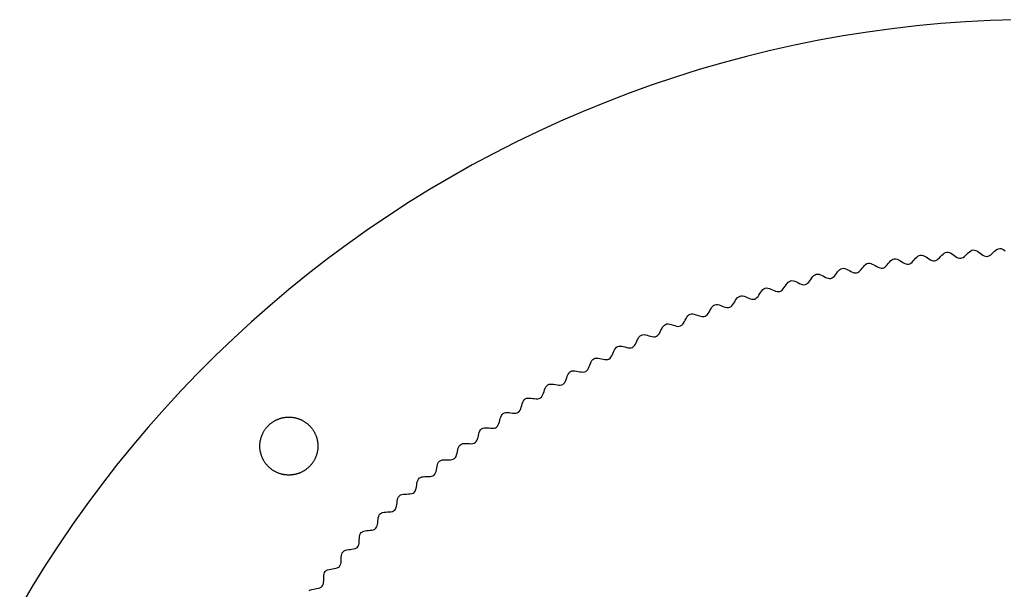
# Model space of a CAD drawing. Header units: metres. Extents: x -102 to 102, y -102 to 102.
# Drawn here: x -87.9 to -3, y 52.3 to 101.5 of the extents above; entities that cross this region are included whole.
import ezdxf

# ---------------------------------------------------------------- set-up
doc = ezdxf.new("R2010")
doc.units = ezdxf.units.M

msp = doc.modelspace()

# ---------------------------------------------------------------- linework, layer by layer
for p, q in [((-8.49329, 101.144), (-10.6096, 100.944)), ((-6.37323, 101.3), (-8.49329, 101.144)), ((-4.25037, 101.411), (-6.37323, 101.3)), ((-2.12564, 101.478), (-4.25037, 101.411)), ((-14.8274, 100.411), (-16.927, 100.079)), ((-12.7213, 100.7), (-14.8274, 100.411)), ((-10.6096, 100.944), (-12.7213, 100.7)), ((-19.0192, 99.7021), (-21.103, 99.282)), ((-16.927, 100.079), (-19.0192, 99.7021)), ((-23.1776, 98.8183), (-25.242, 98.3112)), ((-21.103, 99.282), (-23.1776, 98.8183)), ((-27.2953, 97.761), (-29.3367, 97.1679)), ((-25.242, 98.3112), (-27.2953, 97.761)), ((-29.3367, 97.1679), (-31.3652, 96.5322)), ((-31.3652, 96.5322), (-33.38, 95.8542)), ((-35.3801, 95.1341), (-37.3646, 94.3723)), ((-33.38, 95.8542), (-35.3801, 95.1341)), ((-37.3646, 94.3723), (-39.3328, 93.5691)), ((-39.3328, 93.5691), (-41.2838, 92.7249)), ((-41.2838, 92.7249), (-43.2166, 91.8399)), ((-43.2166, 91.8399), (-45.1305, 90.9147)), ((-45.1305, 90.9147), (-47.0245, 89.9497)), ((-47.0245, 89.9497), (-48.898, 88.9451)), ((-48.898, 88.9451), (-50.75, 87.9016)), ((-50.75, 87.9016), (-52.5797, 86.8195)), ((-52.5797, 86.8195), (-54.3864, 85.6993)), ((-54.3864, 85.6993), (-56.1692, 84.5415)), ((-56.1692, 84.5415), (-57.9274, 83.3466)), ((-57.9274, 83.3466), (-59.6602, 82.1152)), ((-59.6602, 82.1152), (-61.3668, 80.8478)), ((-6.03934, 81.4616), (-5.93065, 81.5394)), ((-5.93065, 81.5394), (-5.81998, 81.5923)), ((-5.81998, 81.5923), (-5.70712, 81.6157)), ((-5.70712, 81.6157), (-5.5921, 81.6082)), ((-5.5921, 81.6082), (-5.47516, 81.5713)), ((-5.47516, 81.5713), (-5.35669, 81.5093)), ((-5.35669, 81.5093), (-5.23723, 81.4291)), ((-3.98125, 81.4027), (-3.87221, 81.5054)), ((-3.87221, 81.5054), (-3.76244, 81.5984)), ((-3.76244, 81.5984), (-3.65161, 81.6732)), ((-3.65161, 81.6732), (-3.53952, 81.723)), ((-3.53952, 81.723), (-3.42606, 81.7432)), ((-3.42606, 81.7432), (-3.31128, 81.7325)), ((-3.31128, 81.7325), (-3.19542, 81.6924)), ((-3.19542, 81.6924), (-3.07872, 81.6271)), ((-3.07872, 81.6271), (-2.96156, 81.5436)), ((-61.3668, 80.8478), (-63.0465, 79.5449)), ((-12.9334, 80.5658), (-12.8347, 80.6705)), ((-12.8347, 80.6705), (-12.7329, 80.7572)), ((-12.7329, 80.7572), (-12.627, 80.8191)), ((-12.627, 80.8191), (-12.5165, 80.8519)), ((-12.5165, 80.8519), (-12.4013, 80.854)), ((-12.4013, 80.854), (-12.2817, 80.8271)), ((-12.2817, 80.8271), (-12.1584, 80.7752)), ((-12.1584, 80.7752), (-12.0327, 80.7053)), ((-12.0327, 80.7053), (-11.9058, 80.6257)), ((-10.9794, 80.5702), (-10.8787, 80.6725)), ((-10.8787, 80.6725), (-10.7789, 80.7841)), ((-10.7789, 80.7841), (-10.6788, 80.8955)), ((-10.6788, 80.8955), (-10.5772, 80.9974)), ((-10.5772, 80.9974), (-10.4731, 81.0812)), ((-10.4731, 81.0812), (-10.3655, 81.1402)), ((-10.3655, 81.1402), (-10.2541, 81.1699)), ((-10.2541, 81.1699), (-10.1389, 81.1688)), ((-10.1389, 81.1688), (-10.0201, 81.1385)), ((-10.0201, 81.1385), (-9.8983, 81.0832)), ((-9.8983, 81.0832), (-9.77457, 81.0098)), ((-9.77457, 81.0098), (-9.64992, 80.9267)), ((-9.64992, 80.9267), (-9.52553, 80.8434)), ((-9.52553, 80.8434), (-9.40248, 80.7694)), ((-9.40248, 80.7694), (-9.28174, 80.7132)), ((-9.28174, 80.7132), (-9.16397, 80.6816)), ((-9.16397, 80.6816), (-9.04959, 80.679)), ((-9.04959, 80.679), (-8.93864, 80.7069)), ((-8.93864, 80.7069), (-8.83081, 80.7638)), ((-8.83081, 80.7638), (-8.72551, 80.8453)), ((-8.72551, 80.8453), (-8.62192, 80.9448)), ((-8.62192, 80.9448), (-8.51906, 81.0535)), ((-8.51906, 81.0535), (-8.41592, 81.1622)), ((-8.41592, 81.1622), (-8.31152, 81.2612)), ((-8.31152, 81.2612), (-8.20505, 81.3421)), ((-8.20505, 81.3421), (-8.09589, 81.3979)), ((-8.09589, 81.3979), (-7.98373, 81.4245)), ((-7.98373, 81.4245), (-7.86856, 81.4202)), ((-7.86856, 81.4202), (-7.75063, 81.3866)), ((-7.75063, 81.3866), (-7.63046, 81.328)), ((-7.63046, 81.328), (-7.50882, 81.2511)), ((-7.50882, 81.2511), (-7.38655, 81.1646)), ((-7.38655, 81.1646), (-7.26453, 81.0779)), ((-7.26453, 81.0779), (-7.1436, 81.0004)), ((-7.1436, 81.0004), (-7.02448, 80.9409)), ((-7.02448, 80.9409), (-6.90764, 80.9061)), ((-6.90764, 80.9061), (-6.79338, 80.9003)), ((-6.79338, 80.9003), (-6.68169, 80.925)), ((-6.68169, 80.925), (-6.5723, 80.9789)), ((-6.5723, 80.9789), (-6.46477, 81.0574)), ((-6.46477, 81.0574), (-6.35844, 81.1539)), ((-6.35844, 81.1539), (-6.25259, 81.2598)), ((-6.25259, 81.2598), (-6.14645, 81.3655)), ((-6.14645, 81.3655), (-6.03934, 81.4616)), ((-5.23723, 81.4291), (-5.11742, 81.3392)), ((-5.11742, 81.3392), (-4.99786, 81.2491)), ((-4.99786, 81.2491), (-4.87915, 81.1683)), ((-4.87915, 81.1683), (-4.76173, 81.1055)), ((-4.76173, 81.1055), (-4.64592, 81.0674)), ((-4.64592, 81.0674), (-4.53186, 81.0584)), ((-4.53186, 81.0584), (-4.41951, 81.08)), ((-4.41951, 81.08), (-4.30867, 81.1308)), ((-4.30867, 81.1308), (-4.19899, 81.2063)), ((-4.19899, 81.2063), (-4.09001, 81.2998)), ((-4.09001, 81.2998), (-3.98125, 81.4027)), ((-17.4105, 79.7182), (-17.3178, 79.8283)), ((-17.3178, 79.8283), (-17.221, 79.9205)), ((-17.221, 79.9205), (-17.1188, 79.9882)), ((-17.1188, 79.9882), (-17.0103, 80.0271)), ((-17.0103, 80.0271), (-16.8953, 80.0357)), ((-16.8953, 80.0357), (-16.7744, 80.0154)), ((-16.7744, 80.0154), (-16.6485, 79.9706)), ((-16.6485, 79.9706), (-16.519, 79.9077)), ((-16.519, 79.9077), (-16.3878, 79.8354)), ((-16.3878, 79.8354), (-16.2569, 79.7628)), ((-15.558, 79.7416), (-15.4599, 79.8317)), ((-15.4599, 79.8317), (-15.365, 79.9394)), ((-15.365, 79.9394), (-15.2716, 80.0564)), ((-15.2716, 80.0564), (-15.1779, 80.1733)), ((-15.1779, 80.1733), (-15.0821, 80.2807)), ((-15.0821, 80.2807), (-14.9828, 80.3702)), ((-14.9828, 80.3702), (-14.8787, 80.435)), ((-14.8787, 80.435), (-14.7692, 80.4709)), ((-14.7692, 80.4709), (-14.654, 80.4763)), ((-14.654, 80.4763), (-14.5337, 80.4526)), ((-14.5337, 80.4526), (-14.4091, 80.4042)), ((-14.4091, 80.4042), (-14.2814, 80.3378)), ((-14.2814, 80.3378), (-14.1523, 80.2618)), ((-14.1523, 80.2618), (-14.0235, 80.1856)), ((-14.0235, 80.1856), (-13.8965, 80.1186)), ((-13.8965, 80.1186), (-13.7728, 80.0692)), ((-13.7728, 80.0692), (-13.6535, 80.0443)), ((-13.6535, 80.0443), (-13.5391, 80.0481)), ((-13.5391, 80.0481), (-13.4299, 80.0821)), ((-13.4299, 80.0821), (-13.3254, 80.1449)), ((-13.3254, 80.1449), (-13.2248, 80.2322)), ((-13.2248, 80.2322), (-13.1269, 80.3373)), ((-13.1269, 80.3373), (-13.0303, 80.4516)), ((-13.0303, 80.4516), (-12.9334, 80.5658)), ((-11.9058, 80.6257), (-11.7791, 80.5459)), ((-11.7791, 80.5459), (-11.654, 80.4754)), ((-11.654, 80.4754), (-11.5318, 80.4226)), ((-11.5318, 80.4226), (-11.4132, 80.3943)), ((-11.4132, 80.3943), (-11.2988, 80.3949)), ((-11.2988, 80.3949), (-11.1886, 80.4259)), ((-11.1886, 80.4259), (-11.0824, 80.4857)), ((-11.0824, 80.4857), (-10.9794, 80.5702)), ((-63.0465, 79.5449), (-64.6985, 78.2071)), ((-21.5572, 78.9079), (-21.451, 78.9528)), ((-21.451, 78.9528), (-21.3367, 78.9678)), ((-21.3367, 78.9678), (-21.2148, 78.9543)), ((-21.2148, 78.9543), (-21.0866, 78.9165)), ((-19.8921, 78.8442), (-19.8033, 78.9571)), ((-19.8033, 78.9571), (-19.7166, 79.0791)), ((-19.7166, 79.0791), (-19.6296, 79.201)), ((-19.6296, 79.201), (-19.54, 79.3136)), ((-19.54, 79.3136), (-19.4458, 79.4085)), ((-19.4458, 79.4085), (-19.3455, 79.4791)), ((-19.3455, 79.4791), (-19.2381, 79.521)), ((-19.2381, 79.521), (-19.1235, 79.5328)), ((-19.1235, 79.5328), (-19.002, 79.5159)), ((-19.002, 79.5159), (-18.8749, 79.4745)), ((-18.8749, 79.4745), (-18.7437, 79.4153)), ((-18.7437, 79.4153), (-18.6106, 79.3467)), ((-18.6106, 79.3467), (-18.4777, 79.2778)), ((-18.4777, 79.2778), (-18.3472, 79.218)), ((-18.3472, 79.218), (-18.2209, 79.1756)), ((-18.2209, 79.1756), (-18.1004, 79.1573)), ((-18.1004, 79.1573), (-17.9864, 79.1675)), ((-17.9864, 79.1675), (-17.8792, 79.2076)), ((-17.8792, 79.2076), (-17.7784, 79.2761)), ((-17.7784, 79.2761), (-17.6829, 79.3689)), ((-17.6829, 79.3689), (-17.591, 79.4792)), ((-17.591, 79.4792), (-17.5009, 79.5988)), ((-17.5009, 79.5988), (-17.4105, 79.7182)), ((-16.2569, 79.7628), (-16.1281, 79.6994)), ((-16.1281, 79.6994), (-16.0031, 79.6535)), ((-16.0031, 79.6535), (-15.8831, 79.6319)), ((-15.8831, 79.6319), (-15.7689, 79.6388)), ((-15.7689, 79.6388), (-15.6607, 79.6759)), ((-15.6607, 79.6759), (-15.558, 79.7416)), ((-64.6985, 78.2071), (-66.3222, 76.835)), ((-24.0201, 77.9818), (-23.937, 78.0992)), ((-23.937, 78.0992), (-23.8482, 78.1992)), ((-23.8482, 78.1992), (-23.752, 78.2752)), ((-23.752, 78.2752), (-23.6471, 78.3231)), ((-23.6471, 78.3231), (-23.5333, 78.3413)), ((-23.5333, 78.3413), (-23.4111, 78.3312)), ((-23.4111, 78.3312), (-23.2818, 78.297)), ((-23.2818, 78.297), (-23.1476, 78.2452)), ((-23.1476, 78.2452), (-23.0108, 78.1841)), ((-23.0108, 78.1841), (-22.8743, 78.1227)), ((-22.8743, 78.1227), (-22.7406, 78.0703)), ((-22.3776, 78.04), (-22.2729, 78.086)), ((-22.2729, 78.086), (-22.176, 78.1601)), ((-22.176, 78.1601), (-22.0858, 78.258)), ((-22.0858, 78.258), (-22.0002, 78.3734)), ((-22.0002, 78.3734), (-21.917, 78.4977)), ((-21.917, 78.4977), (-21.8334, 78.6221)), ((-21.8334, 78.6221), (-21.747, 78.7371)), ((-21.747, 78.7371), (-21.6555, 78.8346)), ((-21.6555, 78.8346), (-21.5572, 78.9079)), ((-21.0866, 78.9165), (-20.9538, 78.861)), ((-20.9538, 78.861), (-20.8188, 78.7961)), ((-20.8188, 78.7961), (-20.6841, 78.7309)), ((-20.6841, 78.7309), (-20.5519, 78.6748)), ((-20.5519, 78.6748), (-20.4245, 78.636)), ((-20.4245, 78.636), (-20.3035, 78.6211)), ((-20.3035, 78.6211), (-20.1899, 78.6344)), ((-20.1899, 78.6344), (-20.0839, 78.6775)), ((-20.0839, 78.6775), (-19.985, 78.7488)), ((-19.985, 78.7488), (-19.8921, 78.8442)), ((-26.2646, 77.1519), (-26.1881, 77.2807)), ((-26.1881, 77.2807), (-26.1083, 77.4004)), ((-26.1083, 77.4004), (-26.0224, 77.5028)), ((-26.0224, 77.5028), (-25.9283, 77.5815)), ((-25.9283, 77.5815), (-25.8248, 77.6323)), ((-25.8248, 77.6323), (-25.7115, 77.6536)), ((-25.7115, 77.6536), (-25.5891, 77.647)), ((-25.5891, 77.647), (-25.4589, 77.6164)), ((-25.4589, 77.6164), (-25.3233, 77.5684)), ((-25.3233, 77.5684), (-25.1849, 77.5111)), ((-25.1849, 77.5111), (-25.0467, 77.4536)), ((-25.0467, 77.4536), (-24.9116, 77.4049)), ((-24.9116, 77.4049), (-24.7822, 77.3732)), ((-24.7822, 77.3732), (-24.6606, 77.3651)), ((-24.6606, 77.3651), (-24.5479, 77.3848)), ((-24.5479, 77.3848), (-24.4445, 77.4337)), ((-24.4445, 77.4337), (-24.3497, 77.5104)), ((-24.3497, 77.5104), (-24.2623, 77.6109)), ((-24.2623, 77.6109), (-24.18, 77.7285)), ((-24.18, 77.7285), (-24.1002, 77.8552)), ((-24.1002, 77.8552), (-24.0201, 77.9818)), ((-22.7406, 78.0703), (-22.6122, 78.035)), ((-22.6122, 78.035), (-22.4908, 78.0235)), ((-22.4908, 78.0235), (-22.3776, 78.04)), ((-66.3222, 76.835), (-67.9167, 75.4292)), ((-28.4812, 76.2576), (-28.4086, 76.3885)), ((-28.4086, 76.3885), (-28.3357, 76.5193)), ((-28.3357, 76.5193), (-28.2592, 76.6412)), ((-28.2592, 76.6412), (-28.1762, 76.746)), ((-28.1762, 76.746), (-28.0844, 76.8273)), ((-28.0844, 76.8273), (-27.9824, 76.881)), ((-27.9824, 76.881), (-27.8698, 76.9054)), ((-27.8698, 76.9054), (-27.7471, 76.9022)), ((-27.7471, 76.9022), (-27.6162, 76.8753)), ((-27.6162, 76.8753), (-27.4792, 76.8311)), ((-27.4792, 76.8311), (-27.3393, 76.7777)), ((-27.3393, 76.7777), (-27.1995, 76.724)), ((-27.1995, 76.724), (-27.0632, 76.6791)), ((-27.0632, 76.6791), (-26.933, 76.6511)), ((-26.933, 76.6511), (-26.8111, 76.6464)), ((-26.8111, 76.6464), (-26.699, 76.6692)), ((-26.699, 76.6692), (-26.597, 76.721)), ((-26.597, 76.721), (-26.5045, 76.8003)), ((-26.5045, 76.8003), (-26.4198, 76.9032)), ((-26.4198, 76.9032), (-26.3409, 77.0231)), ((-26.3409, 77.0231), (-26.2646, 77.1519)), ((-30.5993, 75.4326), (-30.5304, 75.5655)), ((-30.5304, 75.5655), (-30.4612, 75.6983)), ((-30.4612, 75.6983), (-30.3882, 75.8223)), ((-30.3882, 75.8223), (-30.3081, 75.9294)), ((-30.3081, 75.9294), (-30.2186, 76.0132)), ((-30.2186, 76.0132), (-30.1181, 76.0697)), ((-30.1181, 76.0697), (-30.0062, 76.0973)), ((-30.0062, 76.0973), (-29.8836, 76.0975)), ((-29.8836, 76.0975), (-29.7519, 76.0742)), ((-29.7519, 76.0742), (-29.6138, 76.0339)), ((-29.6138, 76.0339), (-29.4724, 75.9844)), ((-29.4724, 75.9844), (-29.3312, 75.9347)), ((-29.3312, 75.9347), (-29.1936, 75.8936)), ((-29.1936, 75.8936), (-29.0627, 75.8692)), ((-29.0627, 75.8692), (-28.9408, 75.8679)), ((-28.9408, 75.8679), (-28.8293, 75.8938)), ((-28.8293, 75.8938), (-28.7288, 75.9484)), ((-28.7288, 75.9484), (-28.6385, 76.0303)), ((-28.6385, 76.0303), (-28.5568, 76.1355)), ((-28.5568, 76.1355), (-28.4812, 76.2576)), ((-67.9167, 75.4292), (-69.4815, 73.9903)), ((-32.6284, 74.6835), (-32.563, 74.8183)), ((-32.563, 74.8183), (-32.4934, 74.9443)), ((-32.4934, 74.9443), (-32.4164, 75.0535)), ((-32.4164, 75.0535), (-32.3292, 75.1398)), ((-32.3292, 75.1398), (-32.2303, 75.1991)), ((-32.2303, 75.1991), (-32.1193, 75.2298)), ((-32.1193, 75.2298), (-31.9967, 75.2334)), ((-31.9967, 75.2334), (-31.8644, 75.2138)), ((-31.8644, 75.2138), (-31.7252, 75.1774)), ((-31.7252, 75.1774), (-31.5825, 75.1318)), ((-31.5825, 75.1318), (-31.44, 75.0861)), ((-31.44, 75.0861), (-31.3013, 75.0489)), ((-31.3013, 75.0489), (-31.1698, 75.0281)), ((-31.1698, 75.0281), (-31.0479, 75.0302)), ((-31.0479, 75.0302), (-30.9372, 75.0593)), ((-30.9372, 75.0593), (-30.8382, 75.1167)), ((-30.8382, 75.1167), (-30.7502, 75.201)), ((-30.7502, 75.201), (-30.6715, 75.3085)), ((-30.6715, 75.3085), (-30.5993, 75.4326)), ((-69.4815, 73.9903), (-71.0158, 72.519)), ((-34.701, 73.7434), (-34.6393, 73.8799)), ((-34.6393, 73.8799), (-34.5733, 74.0078)), ((-34.5733, 74.0078), (-34.4993, 74.1191)), ((-34.4993, 74.1191), (-34.4146, 74.2078)), ((-34.4146, 74.2078), (-34.3175, 74.2698)), ((-34.3175, 74.2698), (-34.2073, 74.3036)), ((-34.2073, 74.3036), (-34.0849, 74.3107)), ((-34.0849, 74.3107), (-33.9521, 74.2948)), ((-33.9521, 74.2948), (-33.8119, 74.2622)), ((-33.8119, 74.2622), (-33.668, 74.2207)), ((-33.668, 74.2207), (-33.5242, 74.1789)), ((-33.5242, 74.1789), (-33.3846, 74.1456)), ((-33.3846, 74.1456), (-33.2525, 74.1286)), ((-33.2525, 74.1286), (-33.1307, 74.1341)), ((-33.1307, 74.1341), (-33.0209, 74.1662)), ((-33.0209, 74.1662), (-32.9236, 74.2263)), ((-32.9236, 74.2263), (-32.838, 74.3131)), ((-32.838, 74.3131), (-32.7623, 74.4227)), ((-32.7623, 74.4227), (-32.6936, 74.5488)), ((-32.6936, 74.5488), (-32.6284, 74.6835)), ((-36.6887, 72.8839), (-36.6263, 73.0136)), ((-36.6263, 73.0136), (-36.5554, 73.127)), ((-36.5554, 73.127), (-36.4732, 73.218)), ((-36.4732, 73.218), (-36.3778, 73.2827)), ((-36.3778, 73.2827), (-36.2686, 73.3195)), ((-36.2686, 73.3195), (-36.1464, 73.33)), ((-36.1464, 73.33), (-36.0133, 73.3178)), ((-36.0133, 73.3178), (-35.8723, 73.2892)), ((-35.8723, 73.2892), (-35.7272, 73.2517)), ((-35.7272, 73.2517), (-35.5824, 73.214)), ((-35.5824, 73.214), (-35.4418, 73.1846)), ((-35.4418, 73.1846), (-35.3093, 73.1712)), ((-35.3093, 73.1712), (-35.1877, 73.1801)), ((-35.1877, 73.1801), (-35.0789, 73.2153)), ((-35.0789, 73.2153), (-34.9833, 73.2781)), ((-34.9833, 73.2781), (-34.9001, 73.3673)), ((-34.9001, 73.3673), (-34.8275, 73.4789)), ((-34.8275, 73.4789), (-34.7624, 73.6069)), ((-34.7624, 73.6069), (-34.701, 73.7434)), ((-71.0158, 72.519), (-72.519, 71.0158)), ((-38.583, 72.0778), (-38.5034, 72.1711)), ((-38.5034, 72.1711), (-38.4098, 72.2383)), ((-38.4098, 72.2383), (-38.3017, 72.2783)), ((-38.3017, 72.2783), (-38.1798, 72.2921)), ((-38.1798, 72.2921), (-38.0464, 72.2837)), ((-38.0464, 72.2837), (-37.9046, 72.259)), ((-37.9046, 72.259), (-37.7586, 72.2256)), ((-37.7586, 72.2256), (-37.6128, 72.1919)), ((-37.6128, 72.1919), (-37.4715, 72.1664)), ((-37.4715, 72.1664), (-37.3386, 72.1568)), ((-37.3386, 72.1568), (-37.2173, 72.1691)), ((-37.2173, 72.1691), (-37.1095, 72.2073)), ((-37.1095, 72.2073), (-37.0157, 72.2727)), ((-37.0157, 72.2727), (-36.9351, 72.3642)), ((-36.9351, 72.3642), (-36.8656, 72.4778)), ((-36.8656, 72.4778), (-36.804, 72.6075)), ((-36.804, 72.6075), (-36.7465, 72.7457)), ((-36.7465, 72.7457), (-36.6887, 72.8839)), ((-39.0192, 71.211), (-38.9412, 71.3047)), ((-38.9412, 71.3047), (-38.8749, 71.4202)), ((-38.8749, 71.4202), (-38.817, 71.5516)), ((-38.817, 71.5516), (-38.7634, 71.6913)), ((-38.7634, 71.6913), (-38.7094, 71.8311)), ((-38.7094, 71.8311), (-38.6506, 71.9624)), ((-38.6506, 71.9624), (-38.583, 72.0778)), ((-72.519, 71.0158), (-73.9903, 69.4815)), ((-40.7997, 70.4399), (-40.75, 70.5811)), ((-40.75, 70.5811), (-40.7, 70.7223)), ((-40.7, 70.7223), (-40.6449, 70.8552)), ((-40.6449, 70.8552), (-40.5805, 70.9724)), ((-40.5805, 70.9724), (-40.5035, 71.0678)), ((-40.5035, 71.0678), (-40.4118, 71.1377)), ((-40.4118, 71.1377), (-40.3049, 71.1807)), ((-40.3049, 71.1807), (-40.1835, 71.1979)), ((-40.1835, 71.1979), (-40.0499, 71.1932)), ((-40.0499, 71.1932), (-39.9075, 71.1725)), ((-39.9075, 71.1725), (-39.7606, 71.1431)), ((-39.7606, 71.1431), (-39.6138, 71.1136)), ((-39.6138, 71.1136), (-39.4718, 71.092)), ((-39.4718, 71.092), (-39.3388, 71.0861)), ((-39.3388, 71.0861), (-39.2179, 71.1018)), ((-39.2179, 71.1018), (-39.1112, 71.1429)), ((-39.1112, 71.1429), (-39.0192, 71.211)), ((-42.6588, 69.5583), (-42.6074, 69.6927)), ((-42.6074, 69.6927), (-42.5463, 69.8116)), ((-42.5463, 69.8116), (-42.472, 69.9092)), ((-42.472, 69.9092), (-42.3824, 69.9816)), ((-42.3824, 69.9816), (-42.2767, 70.0275)), ((-42.2767, 70.0275), (-42.1558, 70.0482)), ((-42.1558, 70.0482), (-42.0221, 70.0472)), ((-42.0221, 70.0472), (-41.8792, 70.0304)), ((-41.8792, 70.0304), (-41.7315, 70.0052)), ((-41.7315, 70.0052), (-41.584, 69.9797)), ((-41.584, 69.9797), (-41.4415, 69.9622)), ((-41.4415, 69.9622), (-41.3083, 69.96)), ((-41.3083, 69.96), (-41.1879, 69.979)), ((-41.1879, 69.979), (-41.0823, 70.0232)), ((-41.0823, 70.0232), (-40.9923, 70.0938)), ((-40.9923, 70.0938), (-40.9169, 70.1896)), ((-40.9169, 70.1896), (-40.8539, 70.3069)), ((-40.8539, 70.3069), (-40.7997, 70.4399)), ((-73.9903, 69.4815), (-75.4292, 67.9167)), ((-44.4075, 68.696), (-44.3199, 68.771)), ((-44.3199, 68.771), (-44.2155, 68.8198)), ((-44.2155, 68.8198), (-44.0952, 68.8438)), ((-44.0952, 68.8438), (-43.9615, 68.8466)), ((-43.9615, 68.8466), (-43.8182, 68.8338)), ((-43.8182, 68.8338), (-43.6699, 68.8127)), ((-43.6699, 68.8127), (-43.5217, 68.7914)), ((-43.5217, 68.7914), (-43.3788, 68.7778)), ((-43.3788, 68.7778), (-43.2456, 68.7793)), ((-43.2456, 68.7793), (-43.1258, 68.8017)), ((-43.1258, 68.8017), (-43.0215, 68.8488)), ((-43.0215, 68.8488), (-42.9335, 68.9219)), ((-42.9335, 68.9219), (-42.8608, 69.0198)), ((-42.8608, 69.0198), (-42.8011, 69.1388)), ((-42.8011, 69.1388), (-42.7506, 69.2732)), ((-42.7506, 69.2732), (-42.7048, 69.4157)), ((-42.7048, 69.4157), (-42.6588, 69.5583)), ((-75.4292, 67.9167), (-76.835, 66.3222)), ((-44.7712, 67.7961), (-44.7148, 67.9167)), ((-44.7148, 67.9167), (-44.6682, 68.0525)), ((-44.6682, 68.0525), (-44.6264, 68.1963)), ((-44.6264, 68.1963), (-44.5843, 68.3401)), ((-44.5843, 68.3401), (-44.5367, 68.4758)), ((-44.5367, 68.4758), (-44.479, 68.5964)), ((-44.479, 68.5964), (-44.4075, 68.696)), ((-65.5962, 67.0342), (-65.5471, 67.0525)), ((-65.5471, 67.0525), (-65.4977, 67.0697)), ((-65.4977, 67.0697), (-65.4479, 67.0859)), ((-65.4479, 67.0859), (-65.3977, 67.101)), ((-65.3977, 67.101), (-65.3473, 67.1151)), ((-65.3473, 67.1151), (-65.2966, 67.1281)), ((-65.2966, 67.1281), (-65.2456, 67.1401)), ((-65.2456, 67.1401), (-65.1944, 67.1509)), ((-65.1944, 67.1509), (-65.143, 67.1608)), ((-65.143, 67.1608), (-65.0914, 67.1695)), ((-65.0914, 67.1695), (-65.0396, 67.1771)), ((-65.0396, 67.1771), (-64.9876, 67.1837)), ((-64.9876, 67.1837), (-64.9355, 67.1892)), ((-64.9355, 67.1892), (-64.8834, 67.1935)), ((-64.8834, 67.1935), (-64.8311, 67.1968)), ((-64.8311, 67.1968), (-64.7788, 67.199)), ((-64.7788, 67.199), (-64.7264, 67.2001)), ((-64.7264, 67.2001), (-64.6741, 67.2001)), ((-64.6741, 67.2001), (-64.6217, 67.199)), ((-64.6217, 67.199), (-64.5694, 67.1968)), ((-64.5694, 67.1968), (-64.5172, 67.1935)), ((-64.5172, 67.1935), (-64.465, 67.1892)), ((-64.465, 67.1892), (-64.4129, 67.1837)), ((-64.4129, 67.1837), (-64.361, 67.1771)), ((-64.361, 67.1771), (-64.3092, 67.1695)), ((-64.3092, 67.1695), (-64.2576, 67.1608)), ((-64.2576, 67.1608), (-64.2061, 67.1509)), ((-64.2061, 67.1509), (-64.1549, 67.1401)), ((-64.1549, 67.1401), (-64.1039, 67.1281)), ((-64.1039, 67.1281), (-64.0532, 67.1151)), ((-64.0532, 67.1151), (-64.0028, 67.101)), ((-64.0028, 67.101), (-63.9527, 67.0859)), ((-63.9527, 67.0859), (-63.9029, 67.0697)), ((-63.9029, 67.0697), (-63.8534, 67.0525)), ((-63.8534, 67.0525), (-63.8043, 67.0342)), ((-46.5132, 66.9237), (-46.4751, 67.0685)), ((-46.4751, 67.0685), (-46.4313, 67.2056)), ((-46.4313, 67.2056), (-46.377, 67.3278)), ((-46.377, 67.3278), (-46.3083, 67.4293)), ((-46.3083, 67.4293), (-46.2228, 67.5067)), ((-46.2228, 67.5067), (-46.1198, 67.5584)), ((-46.1198, 67.5584), (-46.0002, 67.5857)), ((-46.0002, 67.5857), (-45.8667, 67.5922)), ((-45.8667, 67.5922), (-45.7231, 67.5835)), ((-45.7231, 67.5835), (-45.5742, 67.5666)), ((-45.5742, 67.5666), (-45.4255, 67.5493)), ((-45.4255, 67.5493), (-45.2822, 67.5398)), ((-45.2822, 67.5398), (-45.1492, 67.545)), ((-45.1492, 67.545), (-45.03, 67.5707)), ((-45.03, 67.5707), (-44.9271, 67.6207)), ((-44.9271, 67.6207), (-44.8411, 67.6962)), ((-44.8411, 67.6962), (-44.7712, 67.7961)), ((-76.835, 66.3222), (-78.2071, 64.6985)), ((-66.7073, 66.1908), (-66.6756, 66.2325)), ((-66.6756, 66.2325), (-66.6431, 66.2736)), ((-66.6431, 66.2736), (-66.6098, 66.3139)), ((-66.6098, 66.3139), (-66.5755, 66.3535)), ((-66.5755, 66.3535), (-66.5405, 66.3925)), ((-66.5405, 66.3925), (-66.5047, 66.4306)), ((-66.5047, 66.4306), (-66.468, 66.468)), ((-66.468, 66.468), (-66.4306, 66.5047)), ((-66.4306, 66.5047), (-66.3925, 66.5405)), ((-66.3925, 66.5405), (-66.3535, 66.5755)), ((-66.3535, 66.5755), (-66.3139, 66.6098)), ((-66.3139, 66.6098), (-66.2736, 66.6431)), ((-66.2736, 66.6431), (-66.2325, 66.6756)), ((-66.2325, 66.6756), (-66.1908, 66.7073)), ((-66.1908, 66.7073), (-66.1485, 66.7381)), ((-66.1485, 66.7381), (-66.1055, 66.768)), ((-66.1055, 66.768), (-66.0619, 66.7969)), ((-66.0619, 66.7969), (-66.0177, 66.825)), ((-66.0177, 66.825), (-65.9729, 66.8521)), ((-65.9729, 66.8521), (-65.9275, 66.8783)), ((-65.9275, 66.8783), (-65.8816, 66.9035)), ((-65.8816, 66.9035), (-65.8352, 66.9278)), ((-65.8352, 66.9278), (-65.7883, 66.9511)), ((-65.7883, 66.9511), (-65.741, 66.9734)), ((-65.741, 66.9734), (-65.6931, 66.9946)), ((-65.6931, 66.9946), (-65.6449, 67.0149)), ((-65.6449, 67.0149), (-65.5962, 67.0342)), ((-63.8043, 67.0342), (-63.7557, 67.0149)), ((-63.7557, 67.0149), (-63.7074, 66.9946)), ((-63.7074, 66.9946), (-63.6596, 66.9734)), ((-63.6596, 66.9734), (-63.6122, 66.9511)), ((-63.6122, 66.9511), (-63.5653, 66.9278)), ((-63.5653, 66.9278), (-63.5189, 66.9035)), ((-63.5189, 66.9035), (-63.473, 66.8783)), ((-63.473, 66.8783), (-63.4277, 66.8521)), ((-63.4277, 66.8521), (-63.3829, 66.825)), ((-63.3829, 66.825), (-63.3387, 66.7969)), ((-63.3387, 66.7969), (-63.2951, 66.768)), ((-63.2951, 66.768), (-63.2521, 66.7381)), ((-63.2521, 66.7381), (-63.2097, 66.7073)), ((-63.2097, 66.7073), (-63.168, 66.6756)), ((-63.168, 66.6756), (-63.127, 66.6431)), ((-63.127, 66.6431), (-63.0866, 66.6098)), ((-63.0866, 66.6098), (-63.047, 66.5755)), ((-63.047, 66.5755), (-63.0081, 66.5405)), ((-63.0081, 66.5405), (-62.9699, 66.5047)), ((-62.9699, 66.5047), (-62.9325, 66.468)), ((-62.9325, 66.468), (-62.8959, 66.4306)), ((-62.8959, 66.4306), (-62.86, 66.3925)), ((-62.86, 66.3925), (-62.825, 66.3535)), ((-62.825, 66.3535), (-62.7908, 66.3139)), ((-62.7908, 66.3139), (-62.7574, 66.2736)), ((-62.7574, 66.2736), (-62.7249, 66.2325)), ((-62.7249, 66.2325), (-62.6932, 66.1908)), ((-48.0896, 66.1897), (-47.9881, 66.2443)), ((-47.9881, 66.2443), (-47.8694, 66.275)), ((-47.8694, 66.275), (-47.7361, 66.2852)), ((-47.7361, 66.2852), (-47.5923, 66.2805)), ((-47.5923, 66.2805), (-47.443, 66.2677)), ((-47.443, 66.2677), (-47.2939, 66.2547)), ((-47.2939, 66.2547), (-47.1504, 66.2491)), ((-47.1504, 66.2491), (-47.0175, 66.258)), ((-47.0175, 66.258), (-46.8991, 66.2871)), ((-46.8991, 66.2871), (-46.7977, 66.3399)), ((-46.7977, 66.3399), (-46.7139, 66.4178)), ((-46.7139, 66.4178), (-46.6468, 66.5196)), ((-46.6468, 66.5196), (-46.5938, 66.6418)), ((-46.5938, 66.6418), (-46.5509, 66.7788)), ((-46.5509, 66.7788), (-46.5132, 66.9237)), ((-67.1151, 65.3473), (-67.101, 65.3977)), ((-67.101, 65.3977), (-67.0859, 65.4479)), ((-67.0859, 65.4479), (-67.0697, 65.4977)), ((-67.0697, 65.4977), (-67.0525, 65.5471)), ((-67.0525, 65.5471), (-67.0342, 65.5962)), ((-67.0342, 65.5962), (-67.0149, 65.6449)), ((-67.0149, 65.6449), (-66.9946, 65.6931)), ((-66.9946, 65.6931), (-66.9734, 65.741)), ((-66.9734, 65.741), (-66.9511, 65.7883)), ((-66.9511, 65.7883), (-66.9278, 65.8352)), ((-66.9278, 65.8352), (-66.9035, 65.8816)), ((-66.9035, 65.8816), (-66.8783, 65.9275)), ((-66.8783, 65.9275), (-66.8521, 65.9729)), ((-66.8521, 65.9729), (-66.825, 66.0177)), ((-66.825, 66.0177), (-66.7969, 66.0619)), ((-66.7969, 66.0619), (-66.768, 66.1055)), ((-66.768, 66.1055), (-66.7381, 66.1485)), ((-66.7381, 66.1485), (-66.7073, 66.1908)), ((-62.6932, 66.1908), (-62.6624, 66.1485)), ((-62.6624, 66.1485), (-62.6326, 66.1055)), ((-62.6326, 66.1055), (-62.6036, 66.0619)), ((-62.6036, 66.0619), (-62.5755, 66.0177)), ((-62.5755, 66.0177), (-62.5484, 65.9729)), ((-62.5484, 65.9729), (-62.5222, 65.9275)), ((-62.5222, 65.9275), (-62.497, 65.8816)), ((-62.497, 65.8816), (-62.4727, 65.8352)), ((-62.4727, 65.8352), (-62.4495, 65.7883)), ((-62.4495, 65.7883), (-62.4272, 65.741)), ((-62.4272, 65.741), (-62.4059, 65.6931)), ((-62.4059, 65.6931), (-62.3856, 65.6449)), ((-62.3856, 65.6449), (-62.3663, 65.5962)), ((-62.3663, 65.5962), (-62.3481, 65.5471)), ((-62.3481, 65.5471), (-62.3308, 65.4977)), ((-62.3308, 65.4977), (-62.3147, 65.4479)), ((-62.3147, 65.4479), (-62.2995, 65.3977)), ((-62.2995, 65.3977), (-62.2854, 65.3473)), ((-48.4363, 65.3148), (-48.3973, 65.453)), ((-48.3973, 65.453), (-48.3636, 65.5988)), ((-48.3636, 65.5988), (-48.3297, 65.7447)), ((-48.3297, 65.7447), (-48.2897, 65.883)), ((-48.2897, 65.883), (-48.2388, 66.0066)), ((-48.2388, 66.0066), (-48.1729, 66.11)), ((-48.1729, 66.11), (-48.0896, 66.1897)), ((-78.2071, 64.6985), (-79.5449, 63.0465)), ((-67.2001, 64.7264), (-67.199, 64.7788)), ((-67.2001, 64.6741), (-67.2001, 64.7264)), ((-67.199, 64.6217), (-67.2001, 64.6741)), ((-67.199, 64.7788), (-67.1968, 64.8311)), ((-67.1968, 64.5694), (-67.199, 64.6217)), ((-67.1968, 64.8311), (-67.1935, 64.8834)), ((-67.1935, 64.5172), (-67.1968, 64.5694)), ((-67.1935, 64.8834), (-67.1892, 64.9355)), ((-67.1892, 64.465), (-67.1935, 64.5172)), ((-67.1892, 64.9355), (-67.1837, 64.9876)), ((-67.1837, 64.9876), (-67.1771, 65.0396)), ((-67.1771, 65.0396), (-67.1695, 65.0914)), ((-67.1695, 65.0914), (-67.1608, 65.143)), ((-67.1608, 65.143), (-67.1509, 65.1944)), ((-67.1509, 65.1944), (-67.1401, 65.2456)), ((-67.1401, 65.2456), (-67.1281, 65.2966)), ((-67.1281, 65.2966), (-67.1151, 65.3473)), ((-62.2854, 65.3473), (-62.2724, 65.2966)), ((-62.2724, 65.2966), (-62.2605, 65.2456)), ((-62.2605, 65.2456), (-62.2496, 65.1944)), ((-62.2496, 65.1944), (-62.2398, 65.143)), ((-62.2398, 65.143), (-62.231, 65.0914)), ((-62.231, 65.0914), (-62.2234, 65.0396)), ((-62.2234, 65.0396), (-62.2168, 64.9876)), ((-62.2168, 64.9876), (-62.2114, 64.9355)), ((-62.2114, 64.9355), (-62.207, 64.8834)), ((-62.207, 64.5172), (-62.2114, 64.465)), ((-62.207, 64.8834), (-62.2037, 64.8311)), ((-62.2037, 64.5694), (-62.207, 64.5172)), ((-62.2037, 64.8311), (-62.2015, 64.7788)), ((-62.2015, 64.6217), (-62.2037, 64.5694)), ((-62.2015, 64.7788), (-62.2004, 64.7264)), ((-62.2004, 64.6741), (-62.2015, 64.6217)), ((-62.2004, 64.7264), (-62.2004, 64.6741)), ((-50.1465, 64.3697), (-50.1104, 64.509)), ((-50.1104, 64.509), (-50.063, 64.634)), ((-50.063, 64.634), (-50.0001, 64.7392)), ((-50.0001, 64.7392), (-49.919, 64.8212)), ((-49.919, 64.8212), (-49.8191, 64.8786)), ((-49.8191, 64.8786), (-49.7012, 64.9126)), ((-49.7012, 64.9126), (-49.5683, 64.9265)), ((-49.5683, 64.9265), (-49.4244, 64.9258)), ((-49.4244, 64.9258), (-49.2748, 64.9172)), ((-49.2748, 64.9172), (-49.1254, 64.9083)), ((-49.1254, 64.9083), (-48.9818, 64.9067)), ((-48.9818, 64.9067), (-48.8492, 64.9194)), ((-48.8492, 64.9194), (-48.7317, 64.9517)), ((-48.7317, 64.9517), (-48.6317, 65.0074)), ((-48.6317, 65.0074), (-48.5501, 65.0876)), ((-48.5501, 65.0876), (-48.4859, 65.1912)), ((-48.4859, 65.1912), (-48.4363, 65.3148)), ((-67.1837, 64.4129), (-67.1892, 64.465)), ((-67.1771, 64.361), (-67.1837, 64.4129)), ((-67.1695, 64.3092), (-67.1771, 64.361)), ((-67.1608, 64.2576), (-67.1695, 64.3092)), ((-67.1509, 64.2061), (-67.1608, 64.2576)), ((-67.1401, 64.1549), (-67.1509, 64.2061)), ((-67.1281, 64.1039), (-67.1401, 64.1549)), ((-67.1151, 64.0532), (-67.1281, 64.1039)), ((-67.101, 64.0028), (-67.1151, 64.0532)), ((-67.0859, 63.9527), (-67.101, 64.0028)), ((-67.0697, 63.9029), (-67.0859, 63.9527)), ((-67.0525, 63.8534), (-67.0697, 63.9029)), ((-67.0342, 63.8043), (-67.0525, 63.8534)), ((-67.0149, 63.7557), (-67.0342, 63.8043)), ((-66.9946, 63.7074), (-67.0149, 63.7557)), ((-66.9734, 63.6596), (-66.9946, 63.7074)), ((-66.9511, 63.6122), (-66.9734, 63.6596)), ((-62.4272, 63.6596), (-62.4495, 63.6122)), ((-62.4059, 63.7074), (-62.4272, 63.6596)), ((-62.3856, 63.7557), (-62.4059, 63.7074)), ((-62.3663, 63.8043), (-62.3856, 63.7557)), ((-62.3481, 63.8534), (-62.3663, 63.8043)), ((-62.3308, 63.9029), (-62.3481, 63.8534)), ((-62.3147, 63.9527), (-62.3308, 63.9029)), ((-62.2995, 64.0028), (-62.3147, 63.9527)), ((-62.2854, 64.0532), (-62.2995, 64.0028)), ((-62.2724, 64.1039), (-62.2854, 64.0532)), ((-62.2605, 64.1549), (-62.2724, 64.1039)), ((-62.2496, 64.2061), (-62.2605, 64.1549)), ((-62.2398, 64.2576), (-62.2496, 64.2061)), ((-62.231, 64.3092), (-62.2398, 64.2576)), ((-62.2234, 64.361), (-62.231, 64.3092)), ((-62.2168, 64.4129), (-62.2234, 64.361)), ((-62.2114, 64.465), (-62.2168, 64.4129)), ((-50.4279, 63.6241), (-50.3486, 63.7066)), ((-50.3486, 63.7066), (-50.2872, 63.812)), ((-50.2872, 63.812), (-50.2411, 63.9369)), ((-50.2411, 63.9369), (-50.206, 64.0761)), ((-50.206, 64.0761), (-50.1764, 64.2229)), ((-50.1764, 64.2229), (-50.1465, 64.3697)), ((-79.5449, 63.0465), (-80.8478, 61.3668)), ((-66.9278, 63.5653), (-66.9511, 63.6122)), ((-66.9035, 63.5189), (-66.9278, 63.5653)), ((-66.8783, 63.473), (-66.9035, 63.5189)), ((-66.8521, 63.4277), (-66.8783, 63.473)), ((-66.825, 63.3829), (-66.8521, 63.4277)), ((-66.7969, 63.3387), (-66.825, 63.3829)), ((-66.768, 63.2951), (-66.7969, 63.3387)), ((-66.7381, 63.2521), (-66.768, 63.2951)), ((-66.7073, 63.2097), (-66.7381, 63.2521)), ((-66.6756, 63.168), (-66.7073, 63.2097)), ((-66.6431, 63.127), (-66.6756, 63.168)), ((-66.6098, 63.0866), (-66.6431, 63.127)), ((-66.5755, 63.047), (-66.6098, 63.0866)), ((-66.5405, 63.0081), (-66.5755, 63.047)), ((-66.5047, 62.9699), (-66.5405, 63.0081)), ((-66.468, 62.9325), (-66.5047, 62.9699)), ((-66.4306, 62.8959), (-66.468, 62.9325)), ((-66.3925, 62.86), (-66.4306, 62.8959)), ((-66.3535, 62.825), (-66.3925, 62.86)), ((-66.3139, 62.7908), (-66.3535, 62.825)), ((-63.047, 62.825), (-63.0866, 62.7908)), ((-63.0081, 62.86), (-63.047, 62.825)), ((-62.9699, 62.8959), (-63.0081, 62.86)), ((-62.9325, 62.9325), (-62.9699, 62.8959)), ((-62.8959, 62.9699), (-62.9325, 62.9325)), ((-62.86, 63.0081), (-62.8959, 62.9699)), ((-62.825, 63.047), (-62.86, 63.0081)), ((-62.7908, 63.0866), (-62.825, 63.047)), ((-62.7574, 63.127), (-62.7908, 63.0866)), ((-62.7249, 63.168), (-62.7574, 63.127)), ((-62.6932, 63.2097), (-62.7249, 63.168)), ((-62.6624, 63.2521), (-62.6932, 63.2097)), ((-62.6326, 63.2951), (-62.6624, 63.2521)), ((-62.6036, 63.3387), (-62.6326, 63.2951)), ((-62.5755, 63.3829), (-62.6036, 63.3387)), ((-62.5484, 63.4277), (-62.5755, 63.3829)), ((-62.5222, 63.473), (-62.5484, 63.4277)), ((-62.497, 63.5189), (-62.5222, 63.473)), ((-62.4727, 63.5653), (-62.497, 63.5189)), ((-62.4495, 63.6122), (-62.4727, 63.5653)), ((-51.95, 62.7968), (-51.9243, 62.9444)), ((-51.9243, 62.9444), (-51.8921, 63.0846)), ((-51.8921, 63.0846), (-51.8482, 63.2109)), ((-51.8482, 63.2109), (-51.7882, 63.3179)), ((-51.7882, 63.3179), (-51.7095, 63.4021)), ((-51.7095, 63.4021), (-51.6112, 63.4622)), ((-51.6112, 63.4622), (-51.4943, 63.4995)), ((-51.4943, 63.4995), (-51.3618, 63.5172)), ((-51.3618, 63.5172), (-51.2179, 63.5204)), ((-51.2179, 63.5204), (-51.0682, 63.516)), ((-51.0682, 63.516), (-50.9186, 63.5113)), ((-50.9186, 63.5113), (-50.775, 63.5138)), ((-50.775, 63.5138), (-50.6429, 63.5301)), ((-50.6429, 63.5301), (-50.5263, 63.5657)), ((-50.5263, 63.5657), (-50.4279, 63.6241)), ((-66.2736, 62.7574), (-66.3139, 62.7908)), ((-66.2325, 62.7249), (-66.2736, 62.7574)), ((-66.1908, 62.6932), (-66.2325, 62.7249)), ((-66.1485, 62.6624), (-66.1908, 62.6932)), ((-66.1055, 62.6326), (-66.1485, 62.6624)), ((-66.0619, 62.6036), (-66.1055, 62.6326)), ((-66.0177, 62.5755), (-66.0619, 62.6036)), ((-65.9729, 62.5484), (-66.0177, 62.5755)), ((-65.9275, 62.5222), (-65.9729, 62.5484)), ((-65.8816, 62.497), (-65.9275, 62.5222)), ((-65.8352, 62.4727), (-65.8816, 62.497)), ((-65.7883, 62.4495), (-65.8352, 62.4727)), ((-65.741, 62.4272), (-65.7883, 62.4495)), ((-65.6931, 62.4059), (-65.741, 62.4272)), ((-65.6449, 62.3856), (-65.6931, 62.4059)), ((-65.5962, 62.3663), (-65.6449, 62.3856)), ((-65.5471, 62.3481), (-65.5962, 62.3663)), ((-65.4977, 62.3308), (-65.5471, 62.3481)), ((-65.4479, 62.3147), (-65.4977, 62.3308)), ((-65.3977, 62.2995), (-65.4479, 62.3147)), ((-65.3473, 62.2854), (-65.3977, 62.2995)), ((-65.2966, 62.2724), (-65.3473, 62.2854)), ((-65.2456, 62.2605), (-65.2966, 62.2724)), ((-65.1944, 62.2496), (-65.2456, 62.2605)), ((-65.143, 62.2398), (-65.1944, 62.2496)), ((-65.0914, 62.231), (-65.143, 62.2398)), ((-65.0396, 62.2234), (-65.0914, 62.231)), ((-64.9876, 62.2168), (-65.0396, 62.2234)), ((-64.9355, 62.2114), (-64.9876, 62.2168)), ((-64.8834, 62.207), (-64.9355, 62.2114)), ((-64.8311, 62.2037), (-64.8834, 62.207)), ((-64.7788, 62.2015), (-64.8311, 62.2037)), ((-64.7264, 62.2004), (-64.7788, 62.2015)), ((-64.6741, 62.2004), (-64.7264, 62.2004)), ((-64.6217, 62.2015), (-64.6741, 62.2004)), ((-64.5694, 62.2037), (-64.6217, 62.2015)), ((-64.5172, 62.207), (-64.5694, 62.2037)), ((-64.465, 62.2114), (-64.5172, 62.207)), ((-64.4129, 62.2168), (-64.465, 62.2114)), ((-64.361, 62.2234), (-64.4129, 62.2168)), ((-64.3092, 62.231), (-64.361, 62.2234)), ((-64.2576, 62.2398), (-64.3092, 62.231)), ((-64.2061, 62.2496), (-64.2576, 62.2398)), ((-64.1549, 62.2605), (-64.2061, 62.2496)), ((-64.1039, 62.2724), (-64.1549, 62.2605)), ((-64.0532, 62.2854), (-64.1039, 62.2724)), ((-64.0028, 62.2995), (-64.0532, 62.2854)), ((-63.9527, 62.3147), (-64.0028, 62.2995)), ((-63.9029, 62.3308), (-63.9527, 62.3147)), ((-63.8534, 62.3481), (-63.9029, 62.3308)), ((-63.8043, 62.3663), (-63.8534, 62.3481)), ((-63.7557, 62.3856), (-63.8043, 62.3663)), ((-63.7074, 62.4059), (-63.7557, 62.3856)), ((-63.6596, 62.4272), (-63.7074, 62.4059)), ((-63.6122, 62.4495), (-63.6596, 62.4272)), ((-63.5653, 62.4727), (-63.6122, 62.4495)), ((-63.5189, 62.497), (-63.5653, 62.4727)), ((-63.473, 62.5222), (-63.5189, 62.497)), ((-63.4277, 62.5484), (-63.473, 62.5222)), ((-63.3829, 62.5755), (-63.4277, 62.5484)), ((-63.3387, 62.6036), (-63.3829, 62.5755)), ((-63.2951, 62.6326), (-63.3387, 62.6036)), ((-63.2521, 62.6624), (-63.2951, 62.6326)), ((-63.2097, 62.6932), (-63.2521, 62.6624)), ((-63.168, 62.7249), (-63.2097, 62.6932)), ((-63.127, 62.7574), (-63.168, 62.7249)), ((-63.0866, 62.7908), (-63.127, 62.7574)), ((-53.4596, 61.9335), (-53.363, 61.9964)), ((-53.363, 61.9964), (-53.2473, 62.0369)), ((-53.2473, 62.0369), (-53.1153, 62.0583)), ((-53.1153, 62.0583), (-52.9716, 62.0656)), ((-52.9716, 62.0656), (-52.8218, 62.0654)), ((-52.8218, 62.0654), (-52.6721, 62.0648)), ((-52.6721, 62.0648), (-52.5286, 62.0713)), ((-52.5286, 62.0713), (-52.397, 62.0913)), ((-52.397, 62.0913), (-52.2814, 62.1302)), ((-52.2814, 62.1302), (-52.1847, 62.1913)), ((-52.1847, 62.1913), (-52.1077, 62.2759)), ((-52.1077, 62.2759), (-52.0494, 62.383)), ((-52.0494, 62.383), (-52.0068, 62.5092)), ((-52.0068, 62.5092), (-51.9755, 62.6493)), ((-51.9755, 62.6493), (-51.95, 62.7968)), ((-80.8478, 61.3668), (-82.1152, 59.6602)), ((-53.7319, 61.0327), (-53.7045, 61.1736)), ((-53.7045, 61.1736), (-53.6832, 61.3218)), ((-53.6832, 61.3218), (-53.6615, 61.47)), ((-53.6615, 61.47), (-53.6333, 61.6111)), ((-53.6333, 61.6111), (-53.5929, 61.7386)), ((-53.5929, 61.7386), (-53.5359, 61.8472)), ((-53.5359, 61.8472), (-53.4596, 61.9335)), ((-55.2959, 60.2181), (-55.2419, 60.3283)), ((-55.2419, 60.3283), (-55.168, 60.4167)), ((-55.168, 60.4167), (-55.0733, 60.4823)), ((-55.0733, 60.4823), (-54.9587, 60.526)), ((-54.9587, 60.526), (-54.8273, 60.551)), ((-54.8273, 60.551), (-54.6839, 60.5623)), ((-54.6839, 60.5623), (-54.5341, 60.5663)), ((-54.5341, 60.5663), (-54.3845, 60.5699)), ((-54.3845, 60.5699), (-54.2413, 60.5804)), ((-54.2413, 60.5804), (-54.1102, 60.6041)), ((-54.1102, 60.6041), (-53.9958, 60.6462)), ((-53.9958, 60.6462), (-53.9008, 60.71)), ((-53.9008, 60.71), (-53.8262, 60.7967)), ((-53.8262, 60.7967), (-53.7709, 60.9054)), ((-53.7709, 60.9054), (-53.7319, 61.0327)), ((-82.1152, 59.6602), (-83.3466, 57.9274)), ((-55.4505, 59.3802), (-55.4151, 59.5086)), ((-55.4151, 59.5086), (-55.3917, 59.6503)), ((-55.3917, 59.6503), (-55.3745, 59.799)), ((-55.3745, 59.799), (-55.3569, 59.9478)), ((-55.3569, 59.9478), (-55.3327, 60.0896)), ((-55.3327, 60.0896), (-55.2959, 60.2181)), ((-56.9889, 58.5212), (-56.9557, 58.6507)), ((-56.9557, 58.6507), (-56.9049, 58.7623)), ((-56.9049, 58.7623), (-56.8335, 58.8528)), ((-56.8335, 58.8528), (-56.7405, 58.921)), ((-56.7405, 58.921), (-56.6272, 58.9679)), ((-56.6272, 58.9679), (-56.4966, 58.9965)), ((-56.4966, 58.9965), (-56.3536, 59.0119)), ((-56.3536, 59.0119), (-56.204, 59.02)), ((-56.204, 59.02), (-56.0545, 59.0278)), ((-56.0545, 59.0278), (-55.9116, 59.0423)), ((-55.9116, 59.0423), (-55.7813, 59.0696)), ((-55.7813, 59.0696), (-55.6681, 59.1149)), ((-55.6681, 59.1149), (-55.575, 59.1813)), ((-55.575, 59.1813), (-55.5028, 59.2701)), ((-55.5028, 59.2701), (-55.4505, 59.3802)), ((-83.3466, 57.9274), (-84.5415, 56.1692)), ((-57.1361, 57.6973), (-57.0869, 57.8088)), ((-57.0869, 57.8088), (-57.055, 57.9381)), ((-57.055, 57.9381), (-57.0356, 58.0804)), ((-57.0356, 58.0804), (-57.0226, 58.2295)), ((-57.0226, 58.2295), (-57.0092, 58.3787)), ((-57.0092, 58.3787), (-56.9889, 58.5212)), ((-58.617, 56.7642), (-58.6007, 56.9071)), ((-58.6007, 56.9071), (-58.5711, 57.0375)), ((-58.5711, 57.0375), (-58.5234, 57.1505)), ((-58.5234, 57.1505), (-58.4546, 57.243)), ((-58.4546, 57.243), (-58.3636, 57.3137)), ((-58.3636, 57.3137), (-58.2516, 57.3638)), ((-58.2516, 57.3638), (-58.1219, 57.3961)), ((-58.1219, 57.3961), (-57.9793, 57.4154)), ((-57.9793, 57.4154), (-57.83, 57.4277)), ((-57.83, 57.4277), (-57.6808, 57.4397)), ((-57.6808, 57.4397), (-57.5384, 57.4581)), ((-57.5384, 57.4581), (-57.4089, 57.4891)), ((-57.4089, 57.4891), (-57.297, 57.5375)), ((-57.297, 57.5375), (-57.2057, 57.6065)), ((-57.2057, 57.6065), (-57.1361, 57.6973)), ((-84.5415, 56.1692), (-85.6993, 54.3864)), ((-58.7919, 55.9868), (-58.7248, 56.0794)), ((-58.7248, 56.0794), (-58.6788, 56.1923)), ((-58.6788, 56.1923), (-58.6505, 56.3225)), ((-58.6505, 56.3225), (-58.6351, 56.4652)), ((-58.6351, 56.4652), (-58.6262, 56.6147)), ((-58.6262, 56.6147), (-58.617, 56.7642)), ((-60.1791, 55.1053), (-60.1668, 55.2487)), ((-60.1668, 55.2487), (-60.1408, 55.3799)), ((-60.1408, 55.3799), (-60.0963, 55.4942)), ((-60.0963, 55.4942), (-60.0301, 55.5885)), ((-60.0301, 55.5885), (-59.9411, 55.6618)), ((-59.9411, 55.6618), (-59.8306, 55.7149)), ((-59.8306, 55.7149), (-59.7018, 55.7508)), ((-59.7018, 55.7508), (-59.5598, 55.7741)), ((-59.5598, 55.7741), (-59.4109, 55.7906)), ((-59.4109, 55.7906), (-59.2621, 55.8067)), ((-59.2621, 55.8067), (-59.1203, 55.8291)), ((-59.1203, 55.8291), (-58.9917, 55.8637)), ((-58.9917, 55.8637), (-58.8812, 55.9152)), ((-58.8812, 55.9152), (-58.7919, 55.9868)), ((-85.6993, 54.3864), (-86.8195, 52.5797)), ((-60.4195, 54.2494), (-60.3322, 54.3234)), ((-60.3322, 54.3234), (-60.2677, 54.4179)), ((-60.2677, 54.4179), (-60.2249, 54.532)), ((-60.2249, 54.532), (-60.2003, 54.6629)), ((-60.2003, 54.6629), (-60.1888, 54.806)), ((-60.1888, 54.806), (-60.1841, 54.9556)), ((-60.1841, 54.9556), (-60.1791, 55.1053)), ((-61.6943, 53.4036), (-61.686, 53.5472)), ((-61.686, 53.5472), (-61.6637, 53.6791)), ((-61.6637, 53.6791), (-61.6224, 53.7945)), ((-61.6224, 53.7945), (-61.5588, 53.8907)), ((-61.5588, 53.8907), (-61.4719, 53.9664)), ((-61.4719, 53.9664), (-61.3629, 54.0226)), ((-61.3629, 54.0226), (-61.2352, 54.0621)), ((-61.2352, 54.0621), (-61.0939, 54.0894)), ((-61.0939, 54.0894), (-60.9455, 54.11)), ((-60.9455, 54.11), (-60.7972, 54.1303)), ((-60.7972, 54.1303), (-60.6561, 54.1566)), ((-60.6561, 54.1566), (-60.5285, 54.1948)), ((-60.5285, 54.1948), (-60.4195, 54.2494)), ((-61.8255, 52.6176), (-61.7637, 52.7139)), ((-61.7637, 52.7139), (-61.724, 52.8292)), ((-61.724, 52.8292), (-61.7031, 52.9607)), ((-61.7031, 52.9607), (-61.6956, 53.1041)), ((-61.6956, 53.1041), (-61.6951, 53.2538)), ((-61.6951, 53.2538), (-61.6943, 53.4036)), ((-86.8195, 52.5797), (-87.9016, 50.75)), ((-62.9548, 52.229), (-62.8474, 52.2882)), ((-62.8474, 52.2882), (-62.7208, 52.3313)), ((-62.7208, 52.3313), (-62.5804, 52.3624)), ((-62.5804, 52.3624), (-62.4326, 52.3872)), ((-62.4326, 52.3872), (-62.2849, 52.4116)), ((-62.2849, 52.4116), (-62.1446, 52.4419)), ((-62.1446, 52.4419), (-62.0181, 52.4836)), ((-62.0181, 52.4836), (-61.9106, 52.5412)), ((-61.9106, 52.5412), (-61.8255, 52.6176))]:
    msp.add_line(p, q)

doc.saveas('drawing.dxf')
